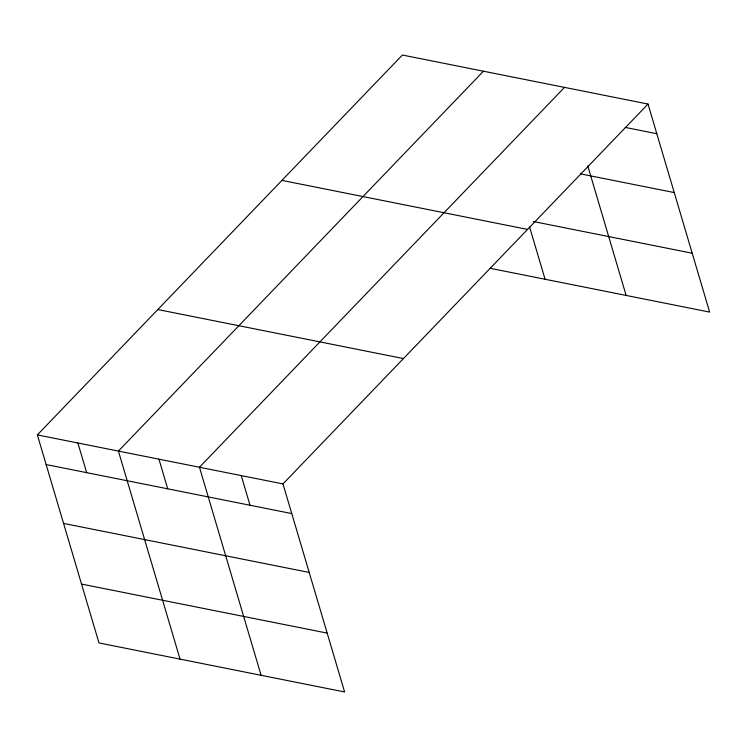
<?xml version="1.0" encoding="UTF-8"?>
<svg xmlns="http://www.w3.org/2000/svg" width="747" height="747" viewBox="0 0 747 747"><rect width="100%" height="100%" fill="white"/><g stroke="black" fill="none" stroke-linecap="round" stroke-linejoin="round"><path stroke-width="1.12" d="M648.022 104.057L282.982 483.916L344.61 691.965L98.977 642.943L37.35 434.903L402.39 55.035L648.022 104.057L709.65 312.097L489.911 268.248M483.449 71.208L118.409 451.076L180.036 659.125M564.508 87.39L199.468 467.248L261.095 675.297M625.211 127.41L656.809 133.713M580.596 173.892L674.242 192.577M533.265 221.514L692.217 253.233M281.927 180.391L527.559 229.413M157.813 309.547L403.445 358.56M37.35 434.903L282.982 483.916M46.137 464.559L291.769 513.581M63.57 523.423L309.202 572.445M81.535 584.079L327.167 633.101M587.768 165.918L626.135 295.438M529.614 227.051L545.077 279.257M241.225 475.587L250.012 505.243M158.934 459.162L167.72 488.818M77.875 442.99L86.661 472.646"/></g></svg>
